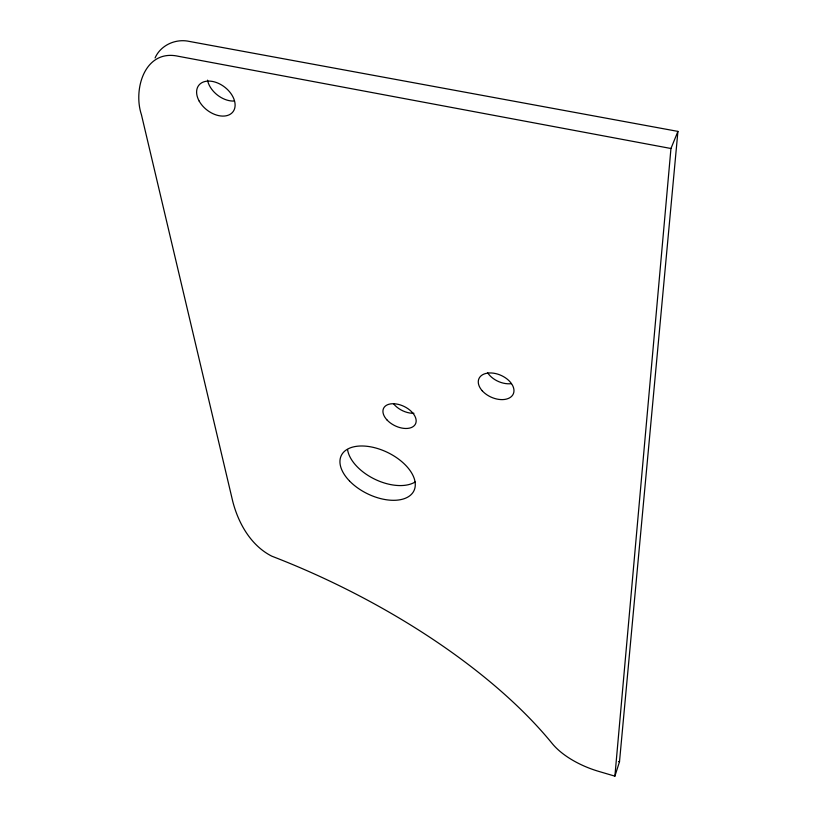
<?xml version="1.0" encoding="UTF-8"?>
<svg xmlns="http://www.w3.org/2000/svg" width="817" height="817" viewBox="0 0 817 817"><rect width="100%" height="100%" fill="white"/><g stroke="black" fill="none" stroke-linecap="round" stroke-linejoin="round"><path stroke-width="1.23" d="M670.951 148.5L178.433 56.302C144.864 48.744 132.926 89.196 141.423 114.646L232.743 501.383C238.401 523.37 250.931 545.623 271.816 556.183A360.215 151.891 25.5 0 1 552.241 743.582A58.804 28.135 19.8 0 0 598.871 771.432L614.895 776.15L670.951 148.5L677.916 131.394L189.421 41.442C175.9 38.379 160.735 45.006 155.077 57.936M614.895 776.15L619.49 761.812L677.916 131.394M618.5 761.515L619.49 761.812M234.377 101.032A21.436 14.532 38.2 0 1 207.518 80.168M511.442 383.643A18.648 12.03 23.9 0 1 487.626 372.756M413.943 413.29A17.627 10.744 26.2 0 1 393.825 404.109M415.159 481.989A40.074 23.152 26 0 1 375.003 479.313A40.074 23.152 26 0 1 347.552 449.503M199.185 101.104A21.63 14.481 37.8 0 0 232.528 112.348A21.63 14.481 37.8 0 0 215.851 82.323A21.63 14.481 37.8 0 0 199.185 101.104M482.214 390.761A18.801 11.959 24 0 0 512.77 394.917A18.801 11.959 24 0 0 493.407 373.165A18.801 11.959 24 0 0 482.214 390.761M387.146 420.112A17.76 10.672 26.2 0 0 415.332 424.237A17.76 10.672 26.2 0 0 396.153 403.955A17.76 10.672 26.2 0 0 387.146 420.112M349.502 480.968A40.38 22.978 25.9 0 0 413.382 491.793A40.38 22.978 25.9 0 0 369.917 446.705A40.38 22.978 25.9 0 0 349.502 480.968"/></g></svg>
